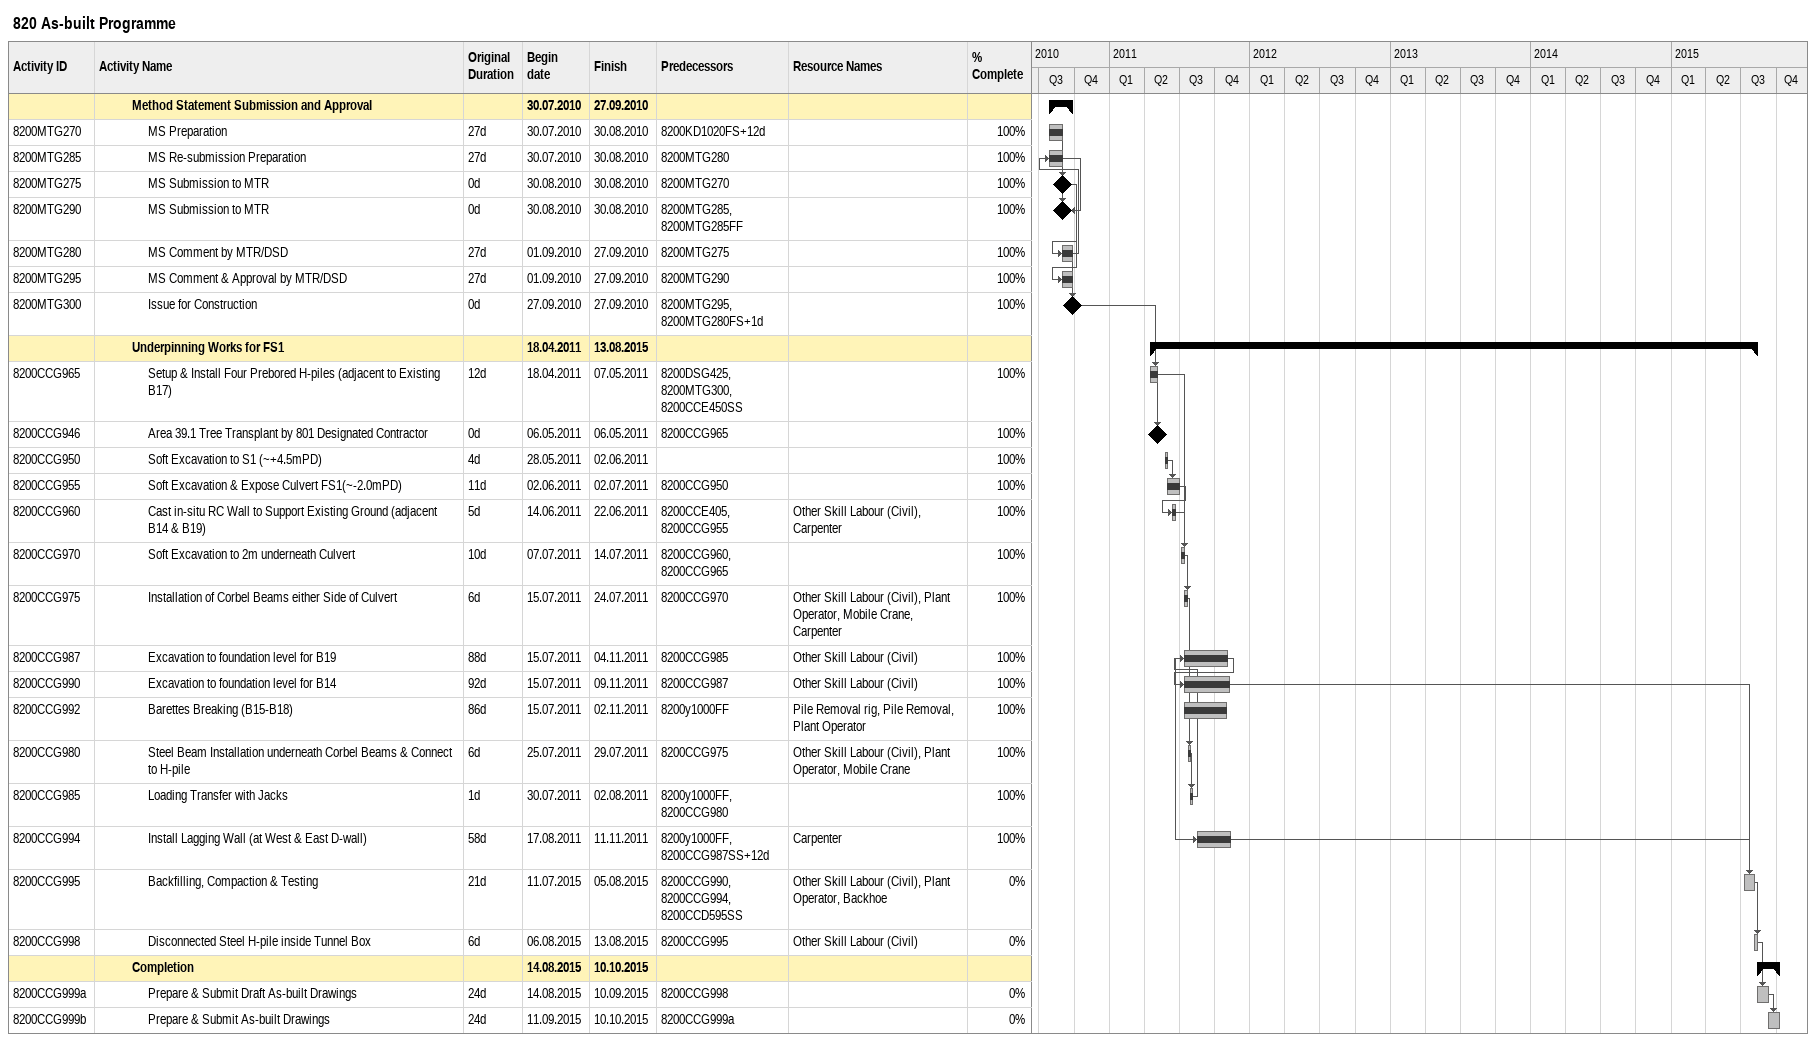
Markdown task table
820 As-built Programme

| ID | Level | Task | Original duration | Start | Finish | Predecessors | Resources | % complete |
|---|---|---|---|---|---|---|---|---|
|  | 3 | **Method Statement Submission and Approval** |  | 2010-07-30 | 2010-09-27 |  |  |  |
| 8200MTG270 | 4 | MS Preparation | 27d | 2010-07-30 | 2010-08-30 | 8200KD1020FS+12d |  | 100 |
| 8200MTG285 | 4 | MS Re-submission Preparation | 27d | 2010-07-30 | 2010-08-30 | 8200MTG280 |  | 100 |
| 8200MTG275 | 4 | MS Submission to MTR | 0d | 2010-08-30 | 2010-08-30 | 8200MTG270 |  | 100 |
| 8200MTG290 | 4 | MS Submission to MTR | 0d | 2010-08-30 | 2010-08-30 | 8200MTG285, 8200MTG285FF |  | 100 |
| 8200MTG280 | 4 | MS Comment by MTR/DSD | 27d | 2010-09-01 | 2010-09-27 | 8200MTG275 |  | 100 |
| 8200MTG295 | 4 | MS Comment & Approval by MTR/DSD | 27d | 2010-09-01 | 2010-09-27 | 8200MTG290 |  | 100 |
| 8200MTG300 | 4 | Issue for Construction | 0d | 2010-09-27 | 2010-09-27 | 8200MTG295, 8200MTG280FS+1d |  | 100 |
|  | 3 | **Underpinning Works for FS1** |  | 2011-04-18 | 2015-08-13 |  |  |  |
| 8200CCG965 | 4 | Setup & Install Four Prebored H-piles (adjacent to Existing B17) | 12d | 2011-04-18 | 2011-05-07 | 8200DSG425, 8200MTG300, 8200CCE450SS |  | 100 |
| 8200CCG946 | 4 | Area 39.1 Tree Transplant by 801 Designated Contractor | 0d | 2011-05-06 | 2011-05-06 | 8200CCG965 |  | 100 |
| 8200CCG950 | 4 | Soft Excavation to S1 (~+4.5mPD) | 4d | 2011-05-28 | 2011-06-02 |  |  | 100 |
| 8200CCG955 | 4 | Soft Excavation & Expose Culvert FS1(~-2.0mPD) | 11d | 2011-06-02 | 2011-07-02 | 8200CCG950 |  | 100 |
| 8200CCG960 | 4 | Cast in-situ RC Wall to Support Existing Ground (adjacent B14 & B19) | 5d | 2011-06-14 | 2011-06-22 | 8200CCE405, 8200CCG955 | Other Skill Labour (Civil), Carpenter | 100 |
| 8200CCG970 | 4 | Soft Excavation to 2m underneath Culvert | 10d | 2011-07-07 | 2011-07-14 | 8200CCG960, 8200CCG965 |  | 100 |
| 8200CCG975 | 4 | Installation of Corbel Beams either Side of Culvert | 6d | 2011-07-15 | 2011-07-24 | 8200CCG970 | Other Skill Labour (Civil), Plant Operator, Mobile Crane, Carpenter | 100 |
| 8200CCG987 | 4 | Excavation to foundation level for B19 | 88d | 2011-07-15 | 2011-11-04 | 8200CCG985 | Other Skill Labour (Civil) | 100 |
| 8200CCG990 | 4 | Excavation to foundation level for B14 | 92d | 2011-07-15 | 2011-11-09 | 8200CCG987 | Other Skill Labour (Civil) | 100 |
| 8200CCG992 | 4 | Barettes Breaking (B15-B18) | 86d | 2011-07-15 | 2011-11-02 | 8200y1000FF | Pile Removal rig, Pile Removal, Plant Operator | 100 |
| 8200CCG980 | 4 | Steel Beam Installation underneath Corbel Beams & Connect to H-pile | 6d | 2011-07-25 | 2011-07-29 | 8200CCG975 | Other Skill Labour (Civil), Plant Operator, Mobile Crane | 100 |
| 8200CCG985 | 4 | Loading Transfer with Jacks | 1d | 2011-07-30 | 2011-08-02 | 8200y1000FF, 8200CCG980 |  | 100 |
| 8200CCG994 | 4 | Install Lagging Wall (at West & East D-wall) | 58d | 2011-08-17 | 2011-11-11 | 8200y1000FF, 8200CCG987SS+12d | Carpenter | 100 |
| 8200CCG995 | 4 | Backfilling, Compaction & Testing | 21d | 2015-07-11 | 2015-08-05 | 8200CCG990, 8200CCG994, 8200CCD595SS | Other Skill Labour (Civil), Plant Operator, Backhoe | 0 |
| 8200CCG998 | 4 | Disconnected Steel H-pile inside Tunnel Box | 6d | 2015-08-06 | 2015-08-13 | 8200CCG995 | Other Skill Labour (Civil) | 0 |
|  | 3 | **Completion** |  | 2015-08-14 | 2015-10-10 |  |  |  |
| 8200CCG999a | 4 | Prepare & Submit Draft As-built Drawings | 24d | 2015-08-14 | 2015-09-10 | 8200CCG998 |  | 0 |
| 8200CCG999b | 4 | Prepare & Submit As-built Drawings | 24d | 2015-09-11 | 2015-10-10 | 8200CCG999a |  | 0 |
